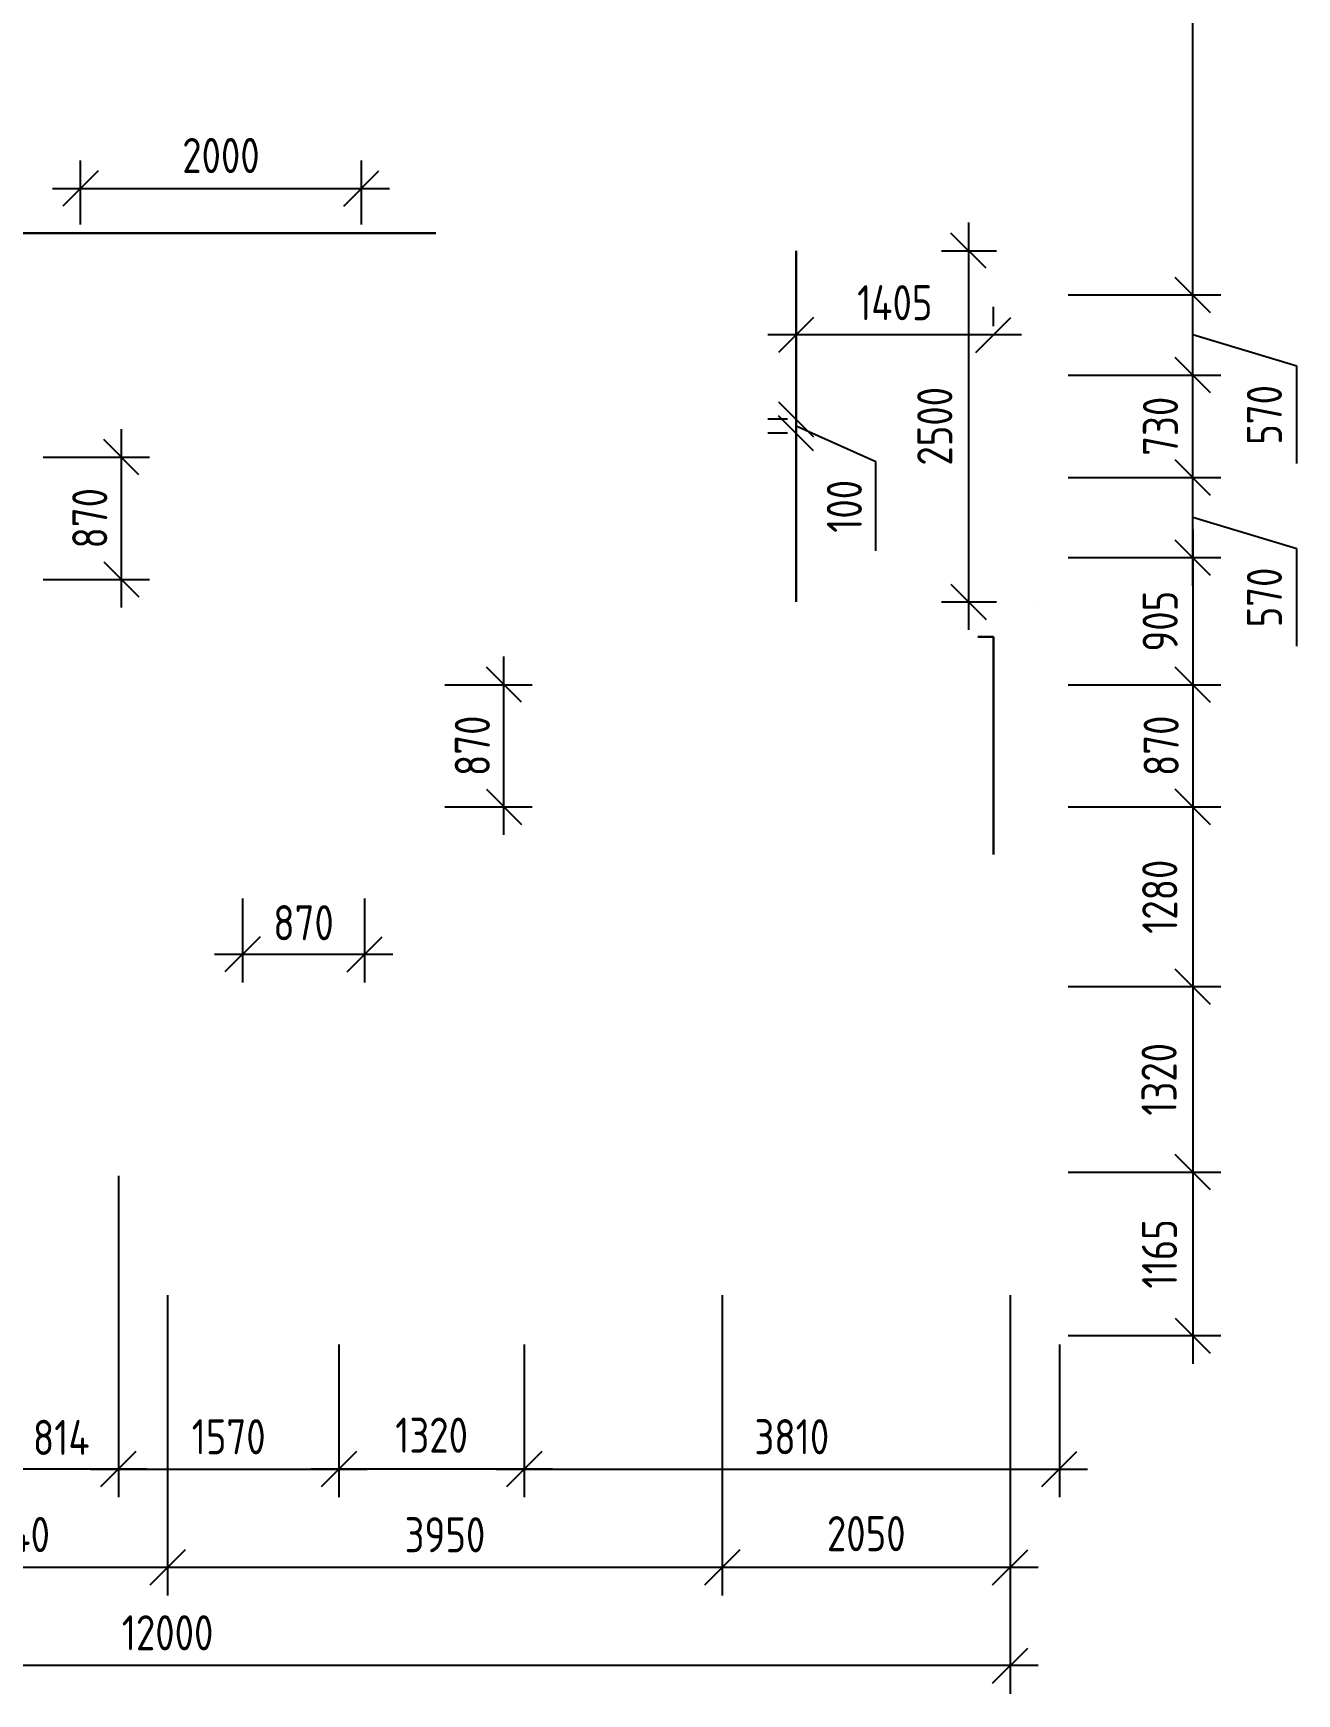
# Model space of a CAD drawing. Header units: millimetres. Extents: x 12894 to 67830, y 12768 to 34464.
# Drawn here: x 21041 to 30039, y 12768 to 24592 of the extents above; entities that cross this region are included whole.
import ezdxf

# ---------------------------------------------------------------- set-up
doc = ezdxf.new("R2010")
doc.units = ezdxf.units.MM
for name, color, linetype, lineweight in [('пропуски в фундаменте', 1, 'Continuous', 30), ('СПДС_ЛЕСТНИЦЫ', 32, 'Continuous', 30), ('СПДС_РАЗМЕРЫ', 152, 'Continuous', 25)]:
    doc.layers.add(name, color=color, linetype=linetype, lineweight=lineweight)
doc.styles.add('ГОСТ 2.304', font='CS_Gost2304.shx')
doc.dimstyles.new('СПДС', dxfattribs={"dimscale": 100, "dimtxt": 2.5, "dimasz": 2.5, "dimexe": 2, "dimexo": 0.625, "dimgap": 1, "dimtad": 1, "dimdec": 0, "dimtxsty": 'ГОСТ 2.304', "dimblk": 'OBLIQUE', "dimblk1": 'OBLIQUE', "dimblk2": 'OBLIQUE', "dimcen": 2.5, "dimdle": 2, "dimadec": 0, "dimazin": 2, "dimtfac": 0.75, "dimtdec": 4, "dimtmove": 1, "dimatfit": 3, "dimfxl": 1, "dimtfill": 1, "dimtolj": 1, "dimarcsym": 1})

# ---------------------------------------------------------------- blocks, each defined once
blk = doc.blocks.new('_Oblique')
at = {"color": 0, "linetype": 'ByBlock', "lineweight": -2}
blk.add_line((-0.5, -0.5), (0.5, 0.5), dxfattribs=at)
blk = doc.blocks.new('*D241')
at = {"layer": 'Defpoints', "color": 0, "ltscale": 100}
for p in [(15998, 15668), (27998, 15668), (15998, 12968)]:
    blk.add_point(p, dxfattribs=at)
at = {"layer": 'СПДС_РАЗМЕРЫ', "color": 0, "lineweight": -2, "ltscale": 100}
for p, q in [((15998, 15605), (15998, 12768)), ((27998, 15605), (27998, 12768)), ((28198, 12968), (15798, 12968))]:
    blk.add_line(p, q, dxfattribs=at)
at = {"layer": 'СПДС_РАЗМЕРЫ', "color": 0, "lineweight": -2, "ltscale": 100, "xscale": 250, "yscale": 250, "zscale": 250, "rotation": 180}
blk.add_blockref('_Oblique', (15998, 12968), dxfattribs=at)
at = {"layer": 'СПДС_РАЗМЕРЫ', "color": 0, "lineweight": -2, "ltscale": 100, "xscale": 250, "yscale": 250, "zscale": 250}
blk.add_blockref('_Oblique', (27998, 12968), dxfattribs=at)
at = {"layer": 'СПДС_РАЗМЕРЫ', "color": 0, "lineweight": 25, "ltscale": 100, "insert": (21998, 13202), "char_height": 250, "attachment_point": 5, "style": 'ГОСТ 2.304', "bg_fill": 3, "box_fill_scale": 1.1, "bg_fill_color": 256, "bg_fill_true_color": 13158600, "bg_fill_transparency": 0}
blk.add_mtext('\\A1;12000', dxfattribs=at)
blk = doc.blocks.new('*D244')
at = {"layer": 'Defpoints', "color": 0, "ltscale": 100}
for p in [(19758, 15668), (21998, 15668), (19758, 13668)]:
    blk.add_point(p, dxfattribs=at)
at = {"layer": 'СПДС_РАЗМЕРЫ', "color": 0, "lineweight": -2, "ltscale": 100}
for p, q in [((19758, 15605), (19758, 13468)), ((21998, 15605), (21998, 13468)), ((22198, 13668), (19558, 13668))]:
    blk.add_line(p, q, dxfattribs=at)
at = {"layer": 'СПДС_РАЗМЕРЫ', "color": 0, "lineweight": -2, "ltscale": 100, "xscale": 250, "yscale": 250, "zscale": 250, "rotation": 180}
blk.add_blockref('_Oblique', (19758, 13668), dxfattribs=at)
at = {"layer": 'СПДС_РАЗМЕРЫ', "color": 0, "lineweight": -2, "ltscale": 100, "xscale": 250, "yscale": 250, "zscale": 250}
blk.add_blockref('_Oblique', (21998, 13668), dxfattribs=at)
at = {"layer": 'СПДС_РАЗМЕРЫ', "color": 0, "lineweight": 25, "ltscale": 100, "insert": (20878, 13902), "char_height": 250, "attachment_point": 5, "style": 'ГОСТ 2.304', "bg_fill": 3, "box_fill_scale": 1.1, "bg_fill_color": 256, "bg_fill_true_color": 13158600, "bg_fill_transparency": 0}
blk.add_mtext('\\A1;2240', dxfattribs=at)
blk = doc.blocks.new('*D250')
at = {"layer": 'Defpoints', "color": 0, "ltscale": 100}
for p in [(21648, 15318), (23218, 15318), (23218, 14368)]:
    blk.add_point(p, dxfattribs=at)
at = {"layer": 'СПДС_РАЗМЕРЫ', "color": 0, "lineweight": -2, "ltscale": 100}
for p, q in [((21648, 15255), (21648, 14168)), ((23218, 15255), (23218, 14168)), ((21448, 14368), (23418, 14368))]:
    blk.add_line(p, q, dxfattribs=at)
at = {"layer": 'СПДС_РАЗМЕРЫ', "color": 0, "lineweight": -2, "ltscale": 100, "xscale": 250, "yscale": 250, "zscale": 250, "rotation": 180}
blk.add_blockref('_Oblique', (21648, 14368), dxfattribs=at)
at = {"layer": 'СПДС_РАЗМЕРЫ', "color": 0, "lineweight": -2, "ltscale": 100, "xscale": 250, "yscale": 250, "zscale": 250}
blk.add_blockref('_Oblique', (23218, 14368), dxfattribs=at)
at = {"layer": 'СПДС_РАЗМЕРЫ', "color": 0, "ltscale": 100, "insert": (22433, 14598), "char_height": 250, "attachment_point": 5, "style": 'ГОСТ 2.304', "bg_fill": 3, "box_fill_scale": 1.1, "bg_fill_color": 256, "bg_fill_true_color": 13158600, "bg_fill_transparency": 0}
blk.add_mtext('\\A1;1570', dxfattribs=at)
blk = doc.blocks.new('*D251')
at = {"layer": 'Defpoints', "color": 0, "ltscale": 100}
for p in [(23218, 15318), (24538, 15318), (24538, 14369)]:
    blk.add_point(p, dxfattribs=at)
at = {"layer": 'СПДС_РАЗМЕРЫ', "color": 0, "lineweight": -2, "ltscale": 100}
for p, q in [((23218, 15255), (23218, 14169)), ((24538, 15255), (24538, 14169)), ((23018, 14369), (24738, 14369))]:
    blk.add_line(p, q, dxfattribs=at)
at = {"layer": 'СПДС_РАЗМЕРЫ', "color": 0, "lineweight": -2, "ltscale": 100, "xscale": 250, "yscale": 250, "zscale": 250, "rotation": 180}
blk.add_blockref('_Oblique', (23218, 14369), dxfattribs=at)
at = {"layer": 'СПДС_РАЗМЕРЫ', "color": 0, "lineweight": -2, "ltscale": 100, "xscale": 250, "yscale": 250, "zscale": 250}
blk.add_blockref('_Oblique', (24538, 14369), dxfattribs=at)
at = {"layer": 'СПДС_РАЗМЕРЫ', "color": 0, "ltscale": 100, "insert": (23878, 14609), "char_height": 250, "attachment_point": 5, "style": 'ГОСТ 2.304', "bg_fill": 3, "box_fill_scale": 1.1, "bg_fill_color": 256, "bg_fill_true_color": 13158600, "bg_fill_transparency": 0}
blk.add_mtext('\\A1;1320', dxfattribs=at)
blk = doc.blocks.new('*D252')
at = {"layer": 'Defpoints', "color": 0, "ltscale": 100}
for p in [(24538, 15318), (28348, 15318), (28348, 14368)]:
    blk.add_point(p, dxfattribs=at)
at = {"layer": 'СПДС_РАЗМЕРЫ', "color": 0, "lineweight": -2, "ltscale": 100}
for p, q in [((24538, 15255), (24538, 14168)), ((28348, 15255), (28348, 14168)), ((24338, 14368), (28548, 14368))]:
    blk.add_line(p, q, dxfattribs=at)
at = {"layer": 'СПДС_РАЗМЕРЫ', "color": 0, "lineweight": -2, "ltscale": 100, "xscale": 250, "yscale": 250, "zscale": 250, "rotation": 180}
blk.add_blockref('_Oblique', (24538, 14368), dxfattribs=at)
at = {"layer": 'СПДС_РАЗМЕРЫ', "color": 0, "lineweight": -2, "ltscale": 100, "xscale": 250, "yscale": 250, "zscale": 250}
blk.add_blockref('_Oblique', (28348, 14368), dxfattribs=at)
at = {"layer": 'СПДС_РАЗМЕРЫ', "color": 0, "ltscale": 100, "insert": (26443, 14598), "char_height": 250, "attachment_point": 5, "style": 'ГОСТ 2.304', "bg_fill": 3, "box_fill_scale": 1.1, "bg_fill_color": 256, "bg_fill_true_color": 13158600, "bg_fill_transparency": 0}
blk.add_mtext('\\A1;3810', dxfattribs=at)
blk = doc.blocks.new('*D258')
at = {"layer": 'Defpoints', "color": 0, "ltscale": 100}
for p in [(21998, 15668), (25948, 15668), (21998, 13668)]:
    blk.add_point(p, dxfattribs=at)
at = {"layer": 'СПДС_РАЗМЕРЫ', "color": 0, "lineweight": -2, "ltscale": 100}
for p, q in [((21998, 15605), (21998, 13468)), ((25948, 15605), (25948, 13468)), ((26148, 13668), (21798, 13668))]:
    blk.add_line(p, q, dxfattribs=at)
at = {"layer": 'СПДС_РАЗМЕРЫ', "color": 0, "lineweight": -2, "ltscale": 100, "xscale": 250, "yscale": 250, "zscale": 250, "rotation": 180}
blk.add_blockref('_Oblique', (21998, 13668), dxfattribs=at)
at = {"layer": 'СПДС_РАЗМЕРЫ', "color": 0, "lineweight": -2, "ltscale": 100, "xscale": 250, "yscale": 250, "zscale": 250}
blk.add_blockref('_Oblique', (25948, 13668), dxfattribs=at)
at = {"layer": 'СПДС_РАЗМЕРЫ', "color": 0, "lineweight": 25, "ltscale": 100, "insert": (23973, 13900), "char_height": 250, "attachment_point": 5, "style": 'ГОСТ 2.304', "bg_fill": 3, "box_fill_scale": 1.1, "bg_fill_color": 256, "bg_fill_true_color": 13158600, "bg_fill_transparency": 0}
blk.add_mtext('\\A1;3950', dxfattribs=at)
blk = doc.blocks.new('*D259')
at = {"layer": 'Defpoints', "color": 0, "ltscale": 100}
for p in [(25948, 15668), (27998, 15668), (25948, 13668)]:
    blk.add_point(p, dxfattribs=at)
at = {"layer": 'СПДС_РАЗМЕРЫ', "color": 0, "lineweight": -2, "ltscale": 100}
for p, q in [((25948, 15605), (25948, 13468)), ((27998, 15605), (27998, 13468)), ((28198, 13668), (25748, 13668))]:
    blk.add_line(p, q, dxfattribs=at)
at = {"layer": 'СПДС_РАЗМЕРЫ', "color": 0, "lineweight": -2, "ltscale": 100, "xscale": 250, "yscale": 250, "zscale": 250, "rotation": 180}
blk.add_blockref('_Oblique', (25948, 13668), dxfattribs=at)
at = {"layer": 'СПДС_РАЗМЕРЫ', "color": 0, "lineweight": -2, "ltscale": 100, "xscale": 250, "yscale": 250, "zscale": 250}
blk.add_blockref('_Oblique', (27998, 13668), dxfattribs=at)
at = {"layer": 'СПДС_РАЗМЕРЫ', "color": 0, "lineweight": 25, "ltscale": 100, "insert": (26973, 13908), "char_height": 250, "attachment_point": 5, "style": 'ГОСТ 2.304', "bg_fill": 3, "box_fill_scale": 1.1, "bg_fill_color": 256, "bg_fill_true_color": 13158600, "bg_fill_transparency": 0}
blk.add_mtext('\\A1;2050', dxfattribs=at)
blk = doc.blocks.new('*D262')
at = {"layer": 'Defpoints', "color": 0, "ltscale": 100}
for p in [(27447, 23043), (27447, 20543), (27701, 20543)]:
    blk.add_point(p, dxfattribs=at)
at = {"layer": 'СПДС_РАЗМЕРЫ', "color": 0, "lineweight": -2, "ltscale": 100}
for p, q in [((27701, 23243), (27701, 20343)), ((27509, 23043), (27901, 23043)), ((27509, 20543), (27901, 20543))]:
    blk.add_line(p, q, dxfattribs=at)
at = {"layer": 'СПДС_РАЗМЕРЫ', "color": 0, "lineweight": -2, "ltscale": 100, "xscale": 250, "yscale": 250, "zscale": 250}
for p, rotation in [((27701, 23043), 90), ((27701, 20543), 270)]:
    blk.add_blockref('_Oblique', p, dxfattribs=dict(at, rotation=rotation))
at = {"layer": 'СПДС_РАЗМЕРЫ', "color": 0, "ltscale": 100, "insert": (27461, 21793), "char_height": 250, "attachment_point": 5, "rotation": 90, "style": 'ГОСТ 2.304', "bg_fill": 3, "box_fill_scale": 1.1, "bg_fill_color": 256, "bg_fill_true_color": 13158600, "bg_fill_transparency": 0}
blk.add_mtext('\\A1;2500', dxfattribs=at)
blk = doc.blocks.new('*D264')
at = {"layer": 'Defpoints', "color": 0, "ltscale": 100}
for p in [(23378, 23486), (21378, 23168), (23378, 23168)]:
    blk.add_point(p, dxfattribs=at)
at = {"layer": 'СПДС_РАЗМЕРЫ', "color": 0, "lineweight": -2, "ltscale": 100}
for p, q in [((21378, 23230), (21378, 23686)), ((23378, 23230), (23378, 23686)), ((21178, 23486), (23578, 23486))]:
    blk.add_line(p, q, dxfattribs=at)
at = {"layer": 'СПДС_РАЗМЕРЫ', "color": 0, "lineweight": -2, "ltscale": 100, "xscale": 250, "yscale": 250, "zscale": 250, "rotation": 180}
blk.add_blockref('_Oblique', (21378, 23486), dxfattribs=at)
at = {"layer": 'СПДС_РАЗМЕРЫ', "color": 0, "lineweight": -2, "ltscale": 100, "xscale": 250, "yscale": 250, "zscale": 250}
blk.add_blockref('_Oblique', (23378, 23486), dxfattribs=at)
at = {"layer": 'СПДС_РАЗМЕРЫ', "color": 0, "ltscale": 100, "insert": (22378, 23721), "char_height": 250, "attachment_point": 5, "style": 'ГОСТ 2.304', "bg_fill": 3, "box_fill_scale": 1.1, "bg_fill_color": 256, "bg_fill_true_color": 13158600, "bg_fill_transparency": 0}
blk.add_mtext('\\A1;2000', dxfattribs=at)
blk = doc.blocks.new('*D271')
at = {"layer": 'Defpoints', "color": 0, "ltscale": 100}
for p in [(28348, 21428), (29298, 21428), (28348, 20858)]:
    blk.add_point(p, dxfattribs=at)
at = {"layer": 'СПДС_РАЗМЕРЫ', "color": 0, "lineweight": -2, "ltscale": 100}
for p, q in [((29298, 20658), (29298, 21628)), ((28411, 21428), (29498, 21428)), ((30039, 20921), (29298, 21143)), ((28411, 20858), (29498, 20858)), ((30039, 20227), (30039, 20921))]:
    blk.add_line(p, q, dxfattribs=at)
at = {"layer": 'СПДС_РАЗМЕРЫ', "color": 0, "lineweight": -2, "ltscale": 100, "xscale": 250, "yscale": 250, "zscale": 250}
for p, rotation in [((29298, 21428), 90), ((29298, 20858), 270)]:
    blk.add_blockref('_Oblique', p, dxfattribs=dict(at, rotation=rotation))
at = {"layer": 'СПДС_РАЗМЕРЫ', "color": 0, "ltscale": 100, "insert": (29808, 20574), "char_height": 250, "attachment_point": 5, "rotation": 90, "style": 'ГОСТ 2.304', "bg_fill": 3, "box_fill_scale": 1.1, "bg_fill_color": 256, "bg_fill_true_color": 13158600, "bg_fill_transparency": 0}
blk.add_mtext('\\A1;570', dxfattribs=at)
blk = doc.blocks.new('*D272')
at = {"layer": 'Defpoints', "color": 0, "ltscale": 100}
for p in [(28348, 22158), (29298, 22158), (28348, 21428)]:
    blk.add_point(p, dxfattribs=at)
at = {"layer": 'СПДС_РАЗМЕРЫ', "color": 0, "lineweight": -2, "ltscale": 100}
for p, q in [((29298, 21228), (29298, 22358)), ((28411, 22158), (29498, 22158)), ((28411, 21428), (29498, 21428))]:
    blk.add_line(p, q, dxfattribs=at)
at = {"layer": 'СПДС_РАЗМЕРЫ', "color": 0, "lineweight": -2, "ltscale": 100, "xscale": 250, "yscale": 250, "zscale": 250}
for p, rotation in [((29298, 22158), 90), ((29298, 21428), 270)]:
    blk.add_blockref('_Oblique', p, dxfattribs=dict(at, rotation=rotation))
at = {"layer": 'СПДС_РАЗМЕРЫ', "color": 0, "ltscale": 100, "insert": (29068, 21793), "char_height": 250, "attachment_point": 5, "rotation": 90, "style": 'ГОСТ 2.304', "bg_fill": 3, "box_fill_scale": 1.1, "bg_fill_color": 256, "bg_fill_true_color": 13158600, "bg_fill_transparency": 0}
blk.add_mtext('\\A1;730', dxfattribs=at)
blk = doc.blocks.new('*D273')
at = {"layer": 'Defpoints', "color": 0, "ltscale": 100}
for p in [(28348, 22728), (29298, 22728), (28348, 22158)]:
    blk.add_point(p, dxfattribs=at)
at = {"layer": 'СПДС_РАЗМЕРЫ', "color": 0, "lineweight": -2, "ltscale": 100}
for p, q in [((29298, 21958), (29298, 22928)), ((28411, 22728), (29498, 22728)), ((30039, 22221), (29298, 22443)), ((28411, 22158), (29498, 22158)), ((30039, 21527), (30039, 22221))]:
    blk.add_line(p, q, dxfattribs=at)
at = {"layer": 'СПДС_РАЗМЕРЫ', "color": 0, "lineweight": -2, "ltscale": 100, "xscale": 250, "yscale": 250, "zscale": 250}
for p, rotation in [((29298, 22728), 90), ((29298, 22158), 270)]:
    blk.add_blockref('_Oblique', p, dxfattribs=dict(at, rotation=rotation))
at = {"layer": 'СПДС_РАЗМЕРЫ', "color": 0, "ltscale": 100, "insert": (29808, 21874), "char_height": 250, "attachment_point": 5, "rotation": 90, "style": 'ГОСТ 2.304', "bg_fill": 3, "box_fill_scale": 1.1, "bg_fill_color": 256, "bg_fill_true_color": 13158600, "bg_fill_transparency": 0}
blk.add_mtext('\\A1;570', dxfattribs=at)
blk = doc.blocks.new('*D274')
at = {"layer": 'Defpoints', "color": 0, "ltscale": 100}
for p in [(28348, 28518), (29298, 28518), (28348, 22728)]:
    blk.add_point(p, dxfattribs=at)
at = {"layer": 'СПДС_РАЗМЕРЫ', "color": 0, "lineweight": -2, "ltscale": 100}
for p, q in [((29298, 22528), (29298, 28718)), ((28411, 28518), (29498, 28518)), ((28411, 22728), (29498, 22728))]:
    blk.add_line(p, q, dxfattribs=at)
at = {"layer": 'СПДС_РАЗМЕРЫ', "color": 0, "lineweight": -2, "ltscale": 100, "xscale": 250, "yscale": 250, "zscale": 250}
for p, rotation in [((29298, 28518), 90), ((29298, 22728), 270)]:
    blk.add_blockref('_Oblique', p, dxfattribs=dict(at, rotation=rotation))
at = {"layer": 'СПДС_РАЗМЕРЫ', "color": 0, "ltscale": 100, "insert": (29066, 25623), "char_height": 250, "attachment_point": 5, "rotation": 90, "style": 'ГОСТ 2.304', "bg_fill": 3, "box_fill_scale": 1.1, "bg_fill_color": 256, "bg_fill_true_color": 13158600, "bg_fill_transparency": 0}
blk.add_mtext('\\A1;5790', dxfattribs=at)
blk = doc.blocks.new('*D275')
at = {"layer": 'Defpoints', "color": 0, "ltscale": 100}
for p in [(28348, 20858), (28348, 19953), (29298, 19953)]:
    blk.add_point(p, dxfattribs=at)
at = {"layer": 'СПДС_РАЗМЕРЫ', "color": 0, "lineweight": -2, "ltscale": 100}
for p, q in [((29298, 21058), (29298, 19753)), ((28411, 20858), (29498, 20858)), ((28411, 19953), (29498, 19953))]:
    blk.add_line(p, q, dxfattribs=at)
at = {"layer": 'СПДС_РАЗМЕРЫ', "color": 0, "lineweight": -2, "ltscale": 100, "xscale": 250, "yscale": 250, "zscale": 250}
for p, rotation in [((29298, 20858), 90), ((29298, 19953), 270)]:
    blk.add_blockref('_Oblique', p, dxfattribs=dict(at, rotation=rotation))
at = {"layer": 'СПДС_РАЗМЕРЫ', "color": 0, "ltscale": 100, "insert": (29066, 20405), "char_height": 250, "attachment_point": 5, "rotation": 90, "style": 'ГОСТ 2.304', "bg_fill": 3, "box_fill_scale": 1.1, "bg_fill_color": 256, "bg_fill_true_color": 13158600, "bg_fill_transparency": 0}
blk.add_mtext('\\A1;905', dxfattribs=at)
blk = doc.blocks.new('*D276')
at = {"layer": 'Defpoints', "color": 0, "ltscale": 100}
for p in [(28348, 19953), (28348, 19083), (29298, 19083)]:
    blk.add_point(p, dxfattribs=at)
at = {"layer": 'СПДС_РАЗМЕРЫ', "color": 0, "lineweight": -2, "ltscale": 100}
for p, q in [((29298, 20153), (29298, 18883)), ((28411, 19953), (29498, 19953)), ((28411, 19083), (29498, 19083))]:
    blk.add_line(p, q, dxfattribs=at)
at = {"layer": 'СПДС_РАЗМЕРЫ', "color": 0, "lineweight": -2, "ltscale": 100, "xscale": 250, "yscale": 250, "zscale": 250}
for p, rotation in [((29298, 19953), 90), ((29298, 19083), 270)]:
    blk.add_blockref('_Oblique', p, dxfattribs=dict(at, rotation=rotation))
at = {"layer": 'СПДС_РАЗМЕРЫ', "color": 0, "ltscale": 100, "insert": (29073, 19518), "char_height": 250, "attachment_point": 5, "rotation": 90, "style": 'ГОСТ 2.304', "bg_fill": 3, "box_fill_scale": 1.1, "bg_fill_color": 256, "bg_fill_true_color": 13158600, "bg_fill_transparency": 0}
blk.add_mtext('\\A1;870', dxfattribs=at)
blk = doc.blocks.new('*D277')
at = {"layer": 'Defpoints', "color": 0, "ltscale": 100}
for p in [(28348, 19083), (28348, 17803), (29298, 17803)]:
    blk.add_point(p, dxfattribs=at)
at = {"layer": 'СПДС_РАЗМЕРЫ', "color": 0, "lineweight": -2, "ltscale": 100}
for p, q in [((29298, 19283), (29298, 17603)), ((28411, 19083), (29498, 19083)), ((28411, 17803), (29498, 17803))]:
    blk.add_line(p, q, dxfattribs=at)
at = {"layer": 'СПДС_РАЗМЕРЫ', "color": 0, "lineweight": -2, "ltscale": 100, "xscale": 250, "yscale": 250, "zscale": 250}
for p, rotation in [((29298, 19083), 90), ((29298, 17803), 270)]:
    blk.add_blockref('_Oblique', p, dxfattribs=dict(at, rotation=rotation))
at = {"layer": 'СПДС_РАЗМЕРЫ', "color": 0, "ltscale": 100, "insert": (29063, 18443), "char_height": 250, "attachment_point": 5, "rotation": 90, "style": 'ГОСТ 2.304', "bg_fill": 3, "box_fill_scale": 1.1, "bg_fill_color": 256, "bg_fill_true_color": 13158600, "bg_fill_transparency": 0}
blk.add_mtext('\\A1;1280', dxfattribs=at)
blk = doc.blocks.new('*D278')
at = {"layer": 'Defpoints', "color": 0, "ltscale": 100}
for p in [(28348, 17803), (28348, 16483), (29298, 16483)]:
    blk.add_point(p, dxfattribs=at)
at = {"layer": 'СПДС_РАЗМЕРЫ', "color": 0, "lineweight": -2, "ltscale": 100}
for p, q in [((29298, 18003), (29298, 16283)), ((28411, 17803), (29498, 17803)), ((28411, 16483), (29498, 16483))]:
    blk.add_line(p, q, dxfattribs=at)
at = {"layer": 'СПДС_РАЗМЕРЫ', "color": 0, "lineweight": -2, "ltscale": 100, "xscale": 250, "yscale": 250, "zscale": 250}
for p, rotation in [((29298, 17803), 90), ((29298, 16483), 270)]:
    blk.add_blockref('_Oblique', p, dxfattribs=dict(at, rotation=rotation))
at = {"layer": 'СПДС_РАЗМЕРЫ', "color": 0, "ltscale": 100, "insert": (29058, 17143), "char_height": 250, "attachment_point": 5, "rotation": 90, "style": 'ГОСТ 2.304', "bg_fill": 3, "box_fill_scale": 1.1, "bg_fill_color": 256, "bg_fill_true_color": 13158600, "bg_fill_transparency": 0}
blk.add_mtext('\\A1;1320', dxfattribs=at)
blk = doc.blocks.new('*D279')
at = {"layer": 'Defpoints', "color": 0, "ltscale": 100}
for p in [(28348, 16483), (28348, 15318), (29298, 15318)]:
    blk.add_point(p, dxfattribs=at)
at = {"layer": 'СПДС_РАЗМЕРЫ', "color": 0, "lineweight": -2, "ltscale": 100}
for p, q in [((29298, 16683), (29298, 15118)), ((28411, 16483), (29498, 16483)), ((28411, 15318), (29498, 15318))]:
    blk.add_line(p, q, dxfattribs=at)
at = {"layer": 'СПДС_РАЗМЕРЫ', "color": 0, "lineweight": -2, "ltscale": 100, "xscale": 250, "yscale": 250, "zscale": 250}
for p, rotation in [((29298, 16483), 90), ((29298, 15318), 270)]:
    blk.add_blockref('_Oblique', p, dxfattribs=dict(at, rotation=rotation))
at = {"layer": 'СПДС_РАЗМЕРЫ', "color": 0, "ltscale": 100, "insert": (29061, 15900), "char_height": 250, "attachment_point": 5, "rotation": 90, "style": 'ГОСТ 2.304', "bg_fill": 3, "box_fill_scale": 1.1, "bg_fill_color": 256, "bg_fill_true_color": 13158600, "bg_fill_transparency": 0}
blk.add_mtext('\\A1;1165', dxfattribs=at)
blk = doc.blocks.new('*D283')
at = {"layer": 'Defpoints', "color": 0, "ltscale": 100}
for p in [(26473, 22443), (26473, 22443), (27878, 22443)]:
    blk.add_point(p, dxfattribs=at)
at = {"layer": 'СПДС_РАЗМЕРЫ', "color": 0, "lineweight": -2, "ltscale": 100}
for p, q in [((26473, 22505), (26473, 22643)), ((27878, 22505), (27878, 22643)), ((28078, 22443), (26273, 22443))]:
    blk.add_line(p, q, dxfattribs=at)
at = {"layer": 'СПДС_РАЗМЕРЫ', "color": 0, "lineweight": -2, "ltscale": 100, "xscale": 250, "yscale": 250, "zscale": 250, "rotation": 180}
blk.add_blockref('_Oblique', (26473, 22443), dxfattribs=at)
at = {"layer": 'СПДС_РАЗМЕРЫ', "color": 0, "lineweight": -2, "ltscale": 100, "xscale": 250, "yscale": 250, "zscale": 250}
blk.add_blockref('_Oblique', (27878, 22443), dxfattribs=at)
at = {"layer": 'СПДС_РАЗМЕРЫ', "color": 0, "ltscale": 100, "insert": (27176, 22673), "char_height": 250, "attachment_point": 5, "style": 'ГОСТ 2.304', "bg_fill": 3, "box_fill_scale": 1.1, "bg_fill_color": 256, "bg_fill_true_color": 13158600, "bg_fill_transparency": 0}
blk.add_mtext('\\A1;1405', dxfattribs=at)
blk = doc.blocks.new('*D284')
at = {"layer": 'Defpoints', "color": 0, "ltscale": 100}
for p in [(26473, 21843), (26473, 21843), (26473, 21743)]:
    blk.add_point(p, dxfattribs=at)
at = {"layer": 'СПДС_РАЗМЕРЫ', "color": 0, "lineweight": -2, "ltscale": 100}
for p, q in [((26473, 21543), (26473, 22043)), ((26411, 21843), (26273, 21843)), ((27042, 21539), (26473, 21793)), ((26411, 21743), (26273, 21743)), ((27042, 20907), (27042, 21539))]:
    blk.add_line(p, q, dxfattribs=at)
at = {"layer": 'СПДС_РАЗМЕРЫ', "color": 0, "lineweight": -2, "ltscale": 100, "xscale": 250, "yscale": 250, "zscale": 250}
for p, rotation in [((26473, 21843), 270), ((26473, 21743), 90)]:
    blk.add_blockref('_Oblique', p, dxfattribs=dict(at, rotation=rotation))
at = {"layer": 'СПДС_РАЗМЕРЫ', "color": 0, "ltscale": 100, "insert": (26817, 21223), "char_height": 250, "attachment_point": 5, "rotation": 90, "style": 'ГОСТ 2.304', "bg_fill": 3, "box_fill_scale": 1.1, "bg_fill_color": 256, "bg_fill_true_color": 13158600, "bg_fill_transparency": 0}
blk.add_mtext('\\A1;100', dxfattribs=at)
blk = doc.blocks.new('*D286')
at = {"layer": 'Defpoints', "color": 0, "ltscale": 100}
for p in [(20834, 16518), (21648, 16518), (20834, 14368)]:
    blk.add_point(p, dxfattribs=at)
at = {"layer": 'СПДС_РАЗМЕРЫ', "color": 0, "lineweight": -2, "ltscale": 100}
for p, q in [((20834, 16455), (20834, 14168)), ((21648, 16455), (21648, 14168)), ((21848, 14368), (20634, 14368))]:
    blk.add_line(p, q, dxfattribs=at)
at = {"layer": 'СПДС_РАЗМЕРЫ', "color": 0, "lineweight": -2, "ltscale": 100, "xscale": 250, "yscale": 250, "zscale": 250, "rotation": 180}
blk.add_blockref('_Oblique', (20834, 14368), dxfattribs=at)
at = {"layer": 'СПДС_РАЗМЕРЫ', "color": 0, "lineweight": -2, "ltscale": 100, "xscale": 250, "yscale": 250, "zscale": 250}
blk.add_blockref('_Oblique', (21648, 14368), dxfattribs=at)
at = {"layer": 'СПДС_РАЗМЕРЫ', "color": 0, "ltscale": 100, "insert": (21241, 14593), "char_height": 250, "attachment_point": 5, "style": 'ГОСТ 2.304', "bg_fill": 3, "box_fill_scale": 1.1, "bg_fill_color": 256, "bg_fill_true_color": 13158600, "bg_fill_transparency": 0}
blk.add_mtext('\\A1;814', dxfattribs=at)
blk = doc.blocks.new('*D291')
at = {"layer": 'Defpoints', "color": 0, "ltscale": 100}
for p in [(21048, 21573), (21669, 21573), (21048, 20703)]:
    blk.add_point(p, dxfattribs=at)
at = {"layer": 'СПДС_РАЗМЕРЫ', "color": 0, "lineweight": -2, "ltscale": 100}
for p, q in [((21669, 20503), (21669, 21773)), ((21111, 21573), (21869, 21573)), ((21111, 20703), (21869, 20703))]:
    blk.add_line(p, q, dxfattribs=at)
at = {"layer": 'СПДС_РАЗМЕРЫ', "color": 0, "lineweight": -2, "ltscale": 100, "xscale": 250, "yscale": 250, "zscale": 250}
for p, rotation in [((21669, 21573), 90), ((21669, 20703), 270)]:
    blk.add_blockref('_Oblique', p, dxfattribs=dict(at, rotation=rotation))
at = {"layer": 'СПДС_РАЗМЕРЫ', "color": 0, "ltscale": 100, "insert": (21444, 21138), "char_height": 250, "attachment_point": 5, "rotation": 90, "style": 'ГОСТ 2.304', "bg_fill": 3, "box_fill_scale": 1.1, "bg_fill_color": 256, "bg_fill_true_color": 13158600, "bg_fill_transparency": 0}
blk.add_mtext('\\A1;870', dxfattribs=at)
blk = doc.blocks.new('*D292')
at = {"layer": 'Defpoints', "color": 0, "ltscale": 100}
for p in [(23908, 19953), (24393, 19953), (23908, 19083)]:
    blk.add_point(p, dxfattribs=at)
at = {"layer": 'СПДС_РАЗМЕРЫ', "color": 0, "lineweight": -2, "ltscale": 100}
for p, q in [((24393, 18883), (24393, 20153)), ((23971, 19953), (24593, 19953)), ((23971, 19083), (24593, 19083))]:
    blk.add_line(p, q, dxfattribs=at)
at = {"layer": 'СПДС_РАЗМЕРЫ', "color": 0, "lineweight": -2, "ltscale": 100, "xscale": 250, "yscale": 250, "zscale": 250}
for p, rotation in [((24393, 19953), 90), ((24393, 19083), 270)]:
    blk.add_blockref('_Oblique', p, dxfattribs=dict(at, rotation=rotation))
at = {"layer": 'СПДС_РАЗМЕРЫ', "color": 0, "ltscale": 100, "insert": (24168, 19518), "char_height": 250, "attachment_point": 5, "rotation": 90, "style": 'ГОСТ 2.304', "bg_fill": 3, "box_fill_scale": 1.1, "bg_fill_color": 256, "bg_fill_true_color": 13158600, "bg_fill_transparency": 0}
blk.add_mtext('\\A1;870', dxfattribs=at)
blk = doc.blocks.new('*D293')
at = {"layer": 'Defpoints', "color": 0, "ltscale": 100}
for p in [(22531, 18493), (23401, 18493), (23401, 18033)]:
    blk.add_point(p, dxfattribs=at)
at = {"layer": 'СПДС_РАЗМЕРЫ', "color": 0, "lineweight": -2, "ltscale": 100}
for p, q in [((22531, 18430), (22531, 17833)), ((23401, 18430), (23401, 17833)), ((22331, 18033), (23601, 18033))]:
    blk.add_line(p, q, dxfattribs=at)
at = {"layer": 'СПДС_РАЗМЕРЫ', "color": 0, "lineweight": -2, "ltscale": 100, "xscale": 250, "yscale": 250, "zscale": 250, "rotation": 180}
blk.add_blockref('_Oblique', (22531, 18033), dxfattribs=at)
at = {"layer": 'СПДС_РАЗМЕРЫ', "color": 0, "lineweight": -2, "ltscale": 100, "xscale": 250, "yscale": 250, "zscale": 250}
blk.add_blockref('_Oblique', (23401, 18033), dxfattribs=at)
at = {"layer": 'СПДС_РАЗМЕРЫ', "color": 0, "ltscale": 100, "insert": (22966, 18258), "char_height": 250, "attachment_point": 5, "style": 'ГОСТ 2.304', "bg_fill": 3, "box_fill_scale": 1.1, "bg_fill_color": 256, "bg_fill_true_color": 13158600, "bg_fill_transparency": 0}
blk.add_mtext('\\A1;870', dxfattribs=at)

msp = doc.modelspace()

# ---------------------------------------------------------------- linework, layer by layer
at = {"layer": 'пропуски в фундаменте', "ltscale": 100}
msp.add_line((26473.1, 20700.2), (26473.1, 20992.4), dxfattribs=at)
at = {"layer": 'СПДС_ЛЕСТНИЦЫ', "ltscale": 100}
for p, q in [((20848.1, 23167.7), (23908.1, 23167.7)), ((26473.1, 23042.7), (26473.1, 20542.7)), ((28193.1, 20542.7), (28193.1, 20542.7))]:
    msp.add_line(p, q, dxfattribs=at)

# ---------------------------------------------------------------- dimensions: what is measured, and where the dimension line sits
at = {"layer": 'СПДС_РАЗМЕРЫ', "ltscale": 100}
for base, p1, p2, picture, middle in [((27701.3, 20542.7), (27446.5, 23042.7), (27446.5, 20542.7), '*D262', (27461.4, 21792.7)), ((21669.4, 21572.7), (21048.1, 20702.7), (21048.1, 21572.7), '*D291', (21444.4, 21137.7)), ((29298.1, 21427.7), (28348.1, 20857.7), (28348.1, 21427.7), '*D271', (29808.5, 20820.5)), ((24393.2, 19952.7), (23908.1, 19082.7), (23908.1, 19952.7), '*D292', (24168.2, 19517.7))]:
    dim = msp.add_linear_dim(base=base, p1=p1, p2=p2, angle=90, dimstyle='СПДС', dxfattribs=at)
    dim.commit()
    dim.dimension.update_dxf_attribs({"geometry": picture, "text_midpoint": middle})
dim = msp.add_linear_dim(base=(23400.6, 18032.9), p1=(22530.6, 18492.7), p2=(23400.6, 18492.7), dimstyle='СПДС', dxfattribs=at)
dim.commit()
dim.dimension.update_dxf_attribs({"geometry": '*D293', "text_midpoint": (22965.6, 18257.9)})
at = {"layer": 'СПДС_РАЗМЕРЫ', "lineweight": 25, "ltscale": 100}
dim = msp.add_linear_dim(base=(15998.1, 12967.7), p1=(27998.1, 15667.7), p2=(15998.1, 15667.7), dimstyle='СПДС', dxfattribs=at)
dim.commit()
dim.dimension.update_dxf_attribs({"geometry": '*D241', "text_midpoint": (21998.1, 13202.4)})

# ---------------------------------------------------------------- next in the draw order: linework, layer by layer
at = {"layer": 'СПДС_ЛЕСТНИЦЫ', "ltscale": 100}
for q in [(27767.2, 20292.7), (27878.1, 18742.7)]:
    msp.add_line((27878.1, 20292.7), q, dxfattribs=at)

# ---------------------------------------------------------------- next in the draw order: dimensions: what is measured, and where the dimension line sits
at = {"layer": 'СПДС_РАЗМЕРЫ', "ltscale": 100}
for base, p1, p2, picture, middle in [((23378.1, 23485.9), (21378.1, 23167.7), (23378.1, 23167.7), '*D264', (22378.1, 23720.5)), ((26473.1, 22442.7), (27878.1, 22442.7), (26473.1, 22442.7), '*D283', (27175.6, 22672.9))]:
    dim = msp.add_linear_dim(base=base, p1=p1, p2=p2, dimstyle='СПДС', dxfattribs=at)
    dim.commit()
    dim.dimension.update_dxf_attribs({"geometry": picture, "text_midpoint": middle})
for base, p1, p2, picture, middle in [((29298.1, 22157.7), (28348.1, 21427.7), (28348.1, 22157.7), '*D272', (29067.9, 21792.7)), ((29298.1, 19952.7), (28348.1, 20857.7), (28348.1, 19952.7), '*D275', (29065.9, 20405.2))]:
    dim = msp.add_linear_dim(base=base, p1=p1, p2=p2, angle=90, dimstyle='СПДС', dxfattribs=at)
    dim.commit()
    dim.dimension.update_dxf_attribs({"geometry": picture, "text_midpoint": middle})
dim = msp.add_linear_dim(base=(26473.1, 21842.7), p1=(26473.1, 21742.7), p2=(26473.1, 21842.7), angle=90, dimstyle='СПДС', dxfattribs=at)
dim.commit()
dim.dimension.update_dxf_attribs({"geometry": '*D284', "text_midpoint": (27042.3, 21438.7), "dimtype": 160})
at = {"layer": 'СПДС_РАЗМЕРЫ', "lineweight": 25, "ltscale": 100}
dim = msp.add_linear_dim(base=(19758.1, 13667.7), p1=(21998.1, 15667.7), p2=(19758.1, 15667.7), dimstyle='СПДС', dxfattribs=at)
dim.commit()
dim.dimension.update_dxf_attribs({"geometry": '*D244', "text_midpoint": (20878.1, 13902.4)})

# ---------------------------------------------------------------- next in the draw order: dimensions: what is measured, and where the dimension line sits
at = {"layer": 'СПДС_РАЗМЕРЫ', "ltscale": 100}
for base, p1, p2, picture, middle in [((29298.1, 22727.7), (28348.1, 22157.7), (28348.1, 22727.7), '*D273', (29808.5, 22120.5)), ((29298.1, 19082.7), (28348.1, 19952.7), (28348.1, 19082.7), '*D276', (29073.1, 19517.7))]:
    dim = msp.add_linear_dim(base=base, p1=p1, p2=p2, angle=90, dimstyle='СПДС', dxfattribs=at)
    dim.commit()
    dim.dimension.update_dxf_attribs({"geometry": picture, "text_midpoint": middle})
dim = msp.add_linear_dim(base=(23218.1, 14368.1), p1=(21648.1, 15317.7), p2=(23218.1, 15317.7), dimstyle='СПДС', dxfattribs=at)
dim.commit()
dim.dimension.update_dxf_attribs({"geometry": '*D250', "text_midpoint": (22433.1, 14598.3)})

# ---------------------------------------------------------------- next in the draw order: dimensions: what is measured, and where the dimension line sits
for base, p1, p2, picture, middle in [((29298.1, 28517.7), (28348.1, 22727.7), (28348.1, 28517.7), '*D274', (29065.9, 25622.7)), ((29298.1, 17802.7), (28348.1, 19082.7), (28348.1, 17802.7), '*D277', (29063.4, 18442.7))]:
    dim = msp.add_linear_dim(base=base, p1=p1, p2=p2, angle=90, dimstyle='СПДС', dxfattribs=at)
    dim.commit()
    dim.dimension.update_dxf_attribs({"geometry": picture, "text_midpoint": middle})
dim = msp.add_linear_dim(base=(24538.1, 14369.4), p1=(23218.1, 15317.7), p2=(24538.1, 15317.7), dimstyle='СПДС', dxfattribs=at)
dim.commit()
dim.dimension.update_dxf_attribs({"geometry": '*D251', "text_midpoint": (23878.1, 14609.3)})

# ---------------------------------------------------------------- next in the draw order: dimensions: what is measured, and where the dimension line sits
dim = msp.add_linear_dim(base=(29298.1, 16482.7), p1=(28348.1, 17802.7), p2=(28348.1, 16482.7), angle=90, dimstyle='СПДС', dxfattribs=at)
dim.commit()
dim.dimension.update_dxf_attribs({"geometry": '*D278', "text_midpoint": (29058.2, 17142.7)})
dim = msp.add_linear_dim(base=(28348.1, 14368), p1=(24538.1, 15317.7), p2=(28348.1, 15317.7), dimstyle='СПДС', dxfattribs=at)
dim.commit()
dim.dimension.update_dxf_attribs({"geometry": '*D252', "text_midpoint": (26443.1, 14598.2)})

# ---------------------------------------------------------------- next in the draw order: dimensions: what is measured, and where the dimension line sits
dim = msp.add_linear_dim(base=(29298.1, 15317.7), p1=(28348.1, 16482.7), p2=(28348.1, 15317.7), angle=90, dimstyle='СПДС', dxfattribs=at)
dim.commit()
dim.dimension.update_dxf_attribs({"geometry": '*D279', "text_midpoint": (29060.7, 15900.2)})
at = {"layer": 'СПДС_РАЗМЕРЫ', "lineweight": 25, "ltscale": 100}
dim = msp.add_linear_dim(base=(21998.1, 13667.7), p1=(25948.1, 15667.7), p2=(21998.1, 15667.7), dimstyle='СПДС', dxfattribs=at)
dim.commit()
dim.dimension.update_dxf_attribs({"geometry": '*D258', "text_midpoint": (23973.1, 13899.9)})

# ---------------------------------------------------------------- next in the draw order: dimensions: what is measured, and where the dimension line sits
at = {"layer": 'СПДС_РАЗМЕРЫ', "ltscale": 100}
dim = msp.add_linear_dim(base=(20834.1, 14368.1), p1=(21648.1, 16517.7), p2=(20834.1, 16517.7), dimstyle='СПДС', dxfattribs=at)
dim.commit()
dim.dimension.update_dxf_attribs({"geometry": '*D286', "text_midpoint": (21241.1, 14593.1)})
at = {"layer": 'СПДС_РАЗМЕРЫ', "lineweight": 25, "ltscale": 100}
dim = msp.add_linear_dim(base=(25948.1, 13667.7), p1=(27998.1, 15667.7), p2=(25948.1, 15667.7), dimstyle='СПДС', dxfattribs=at)
dim.commit()
dim.dimension.update_dxf_attribs({"geometry": '*D259', "text_midpoint": (26973.1, 13907.6)})

doc.saveas('drawing.dxf')
